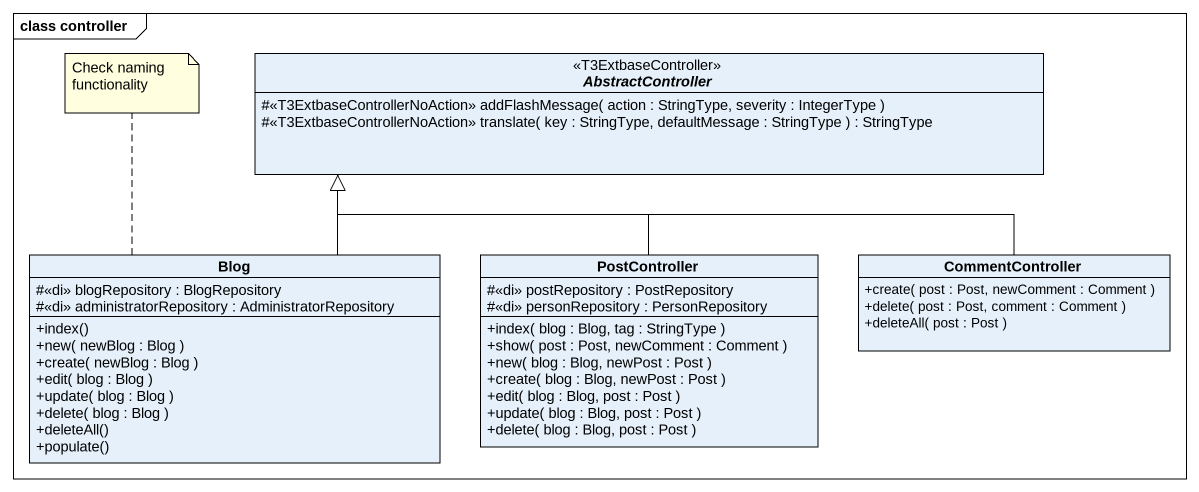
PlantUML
@startuml
mainframe class controller
hide circle
hide empty members
skinparam classAttributeIconSize 0
abstract class AbstractController <<T3ExtbaseController>> {
  #<<T3ExtbaseControllerNoAction>> addFlashMessage( action : StringType, severity : IntegerType )
  #<<T3ExtbaseControllerNoAction>> translate( key : StringType, defaultMessage : StringType ) : StringType
}
class Blog {
  #<<di>> blogRepository : BlogRepository
  #<<di>> administratorRepository : AdministratorRepository
  +index()
  +new( newBlog : Blog )
  +create( newBlog : Blog )
  +edit( blog : Blog )
  +update( blog : Blog )
  +delete( blog : Blog )
  +deleteAll()
  +populate()
}
class PostController {
  #<<di>> postRepository : PostRepository
  #<<di>> personRepository : PersonRepository
  +index( blog : Blog, tag : StringType )
  +show( post : Post, newComment : Comment )
  +new( blog : Blog, newPost : Post )
  +create( blog : Blog, newPost : Post )
  +edit( blog : Blog, post : Post )
  +update( blog : Blog, post : Post )
  +delete( blog : Blog, post : Post )
}
class CommentController {
  +create( post : Post, newComment : Comment )
  +delete( post : Post, comment : Comment )
  +deleteAll( post : Post )
}
Blog -right-|> AbstractController
PostController -up-|> AbstractController
CommentController -left-|> AbstractController
note top of Blog : Check naming functionality
@enduml
